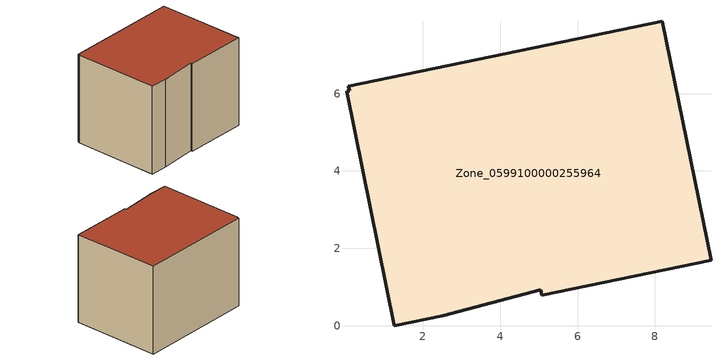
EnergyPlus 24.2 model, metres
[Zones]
Zone_0599100000255964
 floor ground (C_G): 2.51,0.26 1.26,0 0.02,6.06 0.1,6.08 0.07,6.2 8.19,7.87 9.45,1.69 5.07,0.79 5.04,0.93 z0
 wall outside (C_F): 9.45,1.69 8.19,7.87 0.07,6.2 0.1,6.08 0.02,6.06 1.26,0 2.51,0.26 5.04,0.93 5.07,0.79 9.45,1.69 z0:6.39
 roof outside (C_R): 5.07,0.79 9.45,1.69 8.19,7.87 0.07,6.2 0.1,6.08 0.02,6.06 1.26,0 2.51,0.26 5.04,0.93 z6.39
[BUILDING]
Pand.0599100000255964: North Axis=0; Terrain=City; Loads Convergence Tolerance Value=0.04; Temperature Convergence Tolerance Value=0.4; Solar Distribution=FullExterior; Maximum Number of Warmup Days=25; Minimum Number of Warmup Days=1
[Site:Location]
Rotterdam.The.Hague.AP_ZH_NLD Design_Conditions: Latitude=51.96; Longitude=4.45; Time Zone=1; Elevation=-4.5
[SITE:GROUNDTEMPERATURE:BUILDINGSURFACE]
18, 18, 18, 18, 18, 18, 18, 18, 18, 18, 18, 18
[MATERIAL] Thermal Absorptance=0.9; Solar Absorptance=0.7; Visible Absorptance=0.7
Name | Roughness | Thickness | Conductivity | Density | Specific Heat
G.TC.1946-1964 | MediumSmooth | 0.15 | 1 | 540 | 1210
F.TC.1946-1964 | Rough | 0.3 | 0.857143 | 1920 | 840
R.TC.1946-1964 | MediumRough | 0.2 | 0.235294 | 1500 | 1000
[CONSTRUCTION]
C_G: G.TC.1946-1964
C_F: F.TC.1946-1964
C_R: R.TC.1946-1964
[ZONE]
Zone_0599100000255964: Type=1; Multiplier=1; Ceiling Height=Autocalculate; Volume=Autocalculate; Floor Area=autocalculate; Part of Total Floor Area=Yes
[ZONEINFILTRATION:DESIGNFLOWRATE]
Infil_Zone_0599100000255964: Zone or ZoneList or Space or SpaceList=Zone_0599100000255964; Schedule=AlwaysOn; Design Flow Rate Calculation Method=Flow/Area; Flow Rate per Floor Area=0.003; Constant Term Coefficient=1; Temperature Term Coefficient=0; Velocity Term Coefficient=0; Velocity Squared Term Coefficient=0
[HVACTEMPLATE:ZONE:IDEALLOADSAIRSYSTEM]
Zone_0599100000255964: Maximum Heating Supply Air Temperature=50; Minimum Cooling Supply Air Temperature=13; Maximum Heating Supply Air Humidity Ratio=0.0156; Minimum Cooling Supply Air Humidity Ratio=0.0077; Heating Limit=NoLimit; Cooling Limit=NoLimit; Dehumidification Control Type=ConstantSensibleHeatRatio; Cooling Sensible Heat Ratio=0.7; Dehumidification Setpoint=60; Humidification Control Type=None; Humidification Setpoint=30; Outdoor Air Method=None; Outdoor Air Flow Rate per Person=0.00944; Outdoor Air Flow Rate per Zone Floor Area=0; Outdoor Air Flow Rate per Zone=0; Demand Controlled Ventilation Type=None; Outdoor Air Economizer Type=NoEconomizer; Heat Recovery Type=None; Sensible Heat Recovery Effectiveness=0.7; Latent Heat Recovery Effectiveness=0.65
[ZONECONTROL:THERMOSTAT]
ThermostatControl_Zone_0599100000255964: Zone or ZoneList=Zone_0599100000255964; Control Type Schedule=DualSetpointControlType; Control 1=Thermostat_Zone_0599100000255964; Temperature Difference Between Cutout And Setpoint=0
[THERMOSTATSETPOINT:DUALSETPOINT]
Thermostat_Zone_0599100000255964: Heating Setpoint Temperature Schedule=HeatingSetpoint_Zone_0599100000255964; Cooling Setpoint Temperature Schedule=CoolingSetpoint_Zone_0599100000255964
[SCHEDULE:COMPACT]
HeatingSetpoint_Zone_0599100000255964: Through: 12/31, For: AllDays, Until: 24:00, 21
CoolingSetpoint_Zone_0599100000255964: Through: 12/31, For: AllDays, Until: 24:00, 24
DualSetpointControlType: Through: 12/31, For: AllDays, Until: 24:00, 4
AlwaysOn: Through: 12/31, For: AllDays, Until: 24:00, 1
